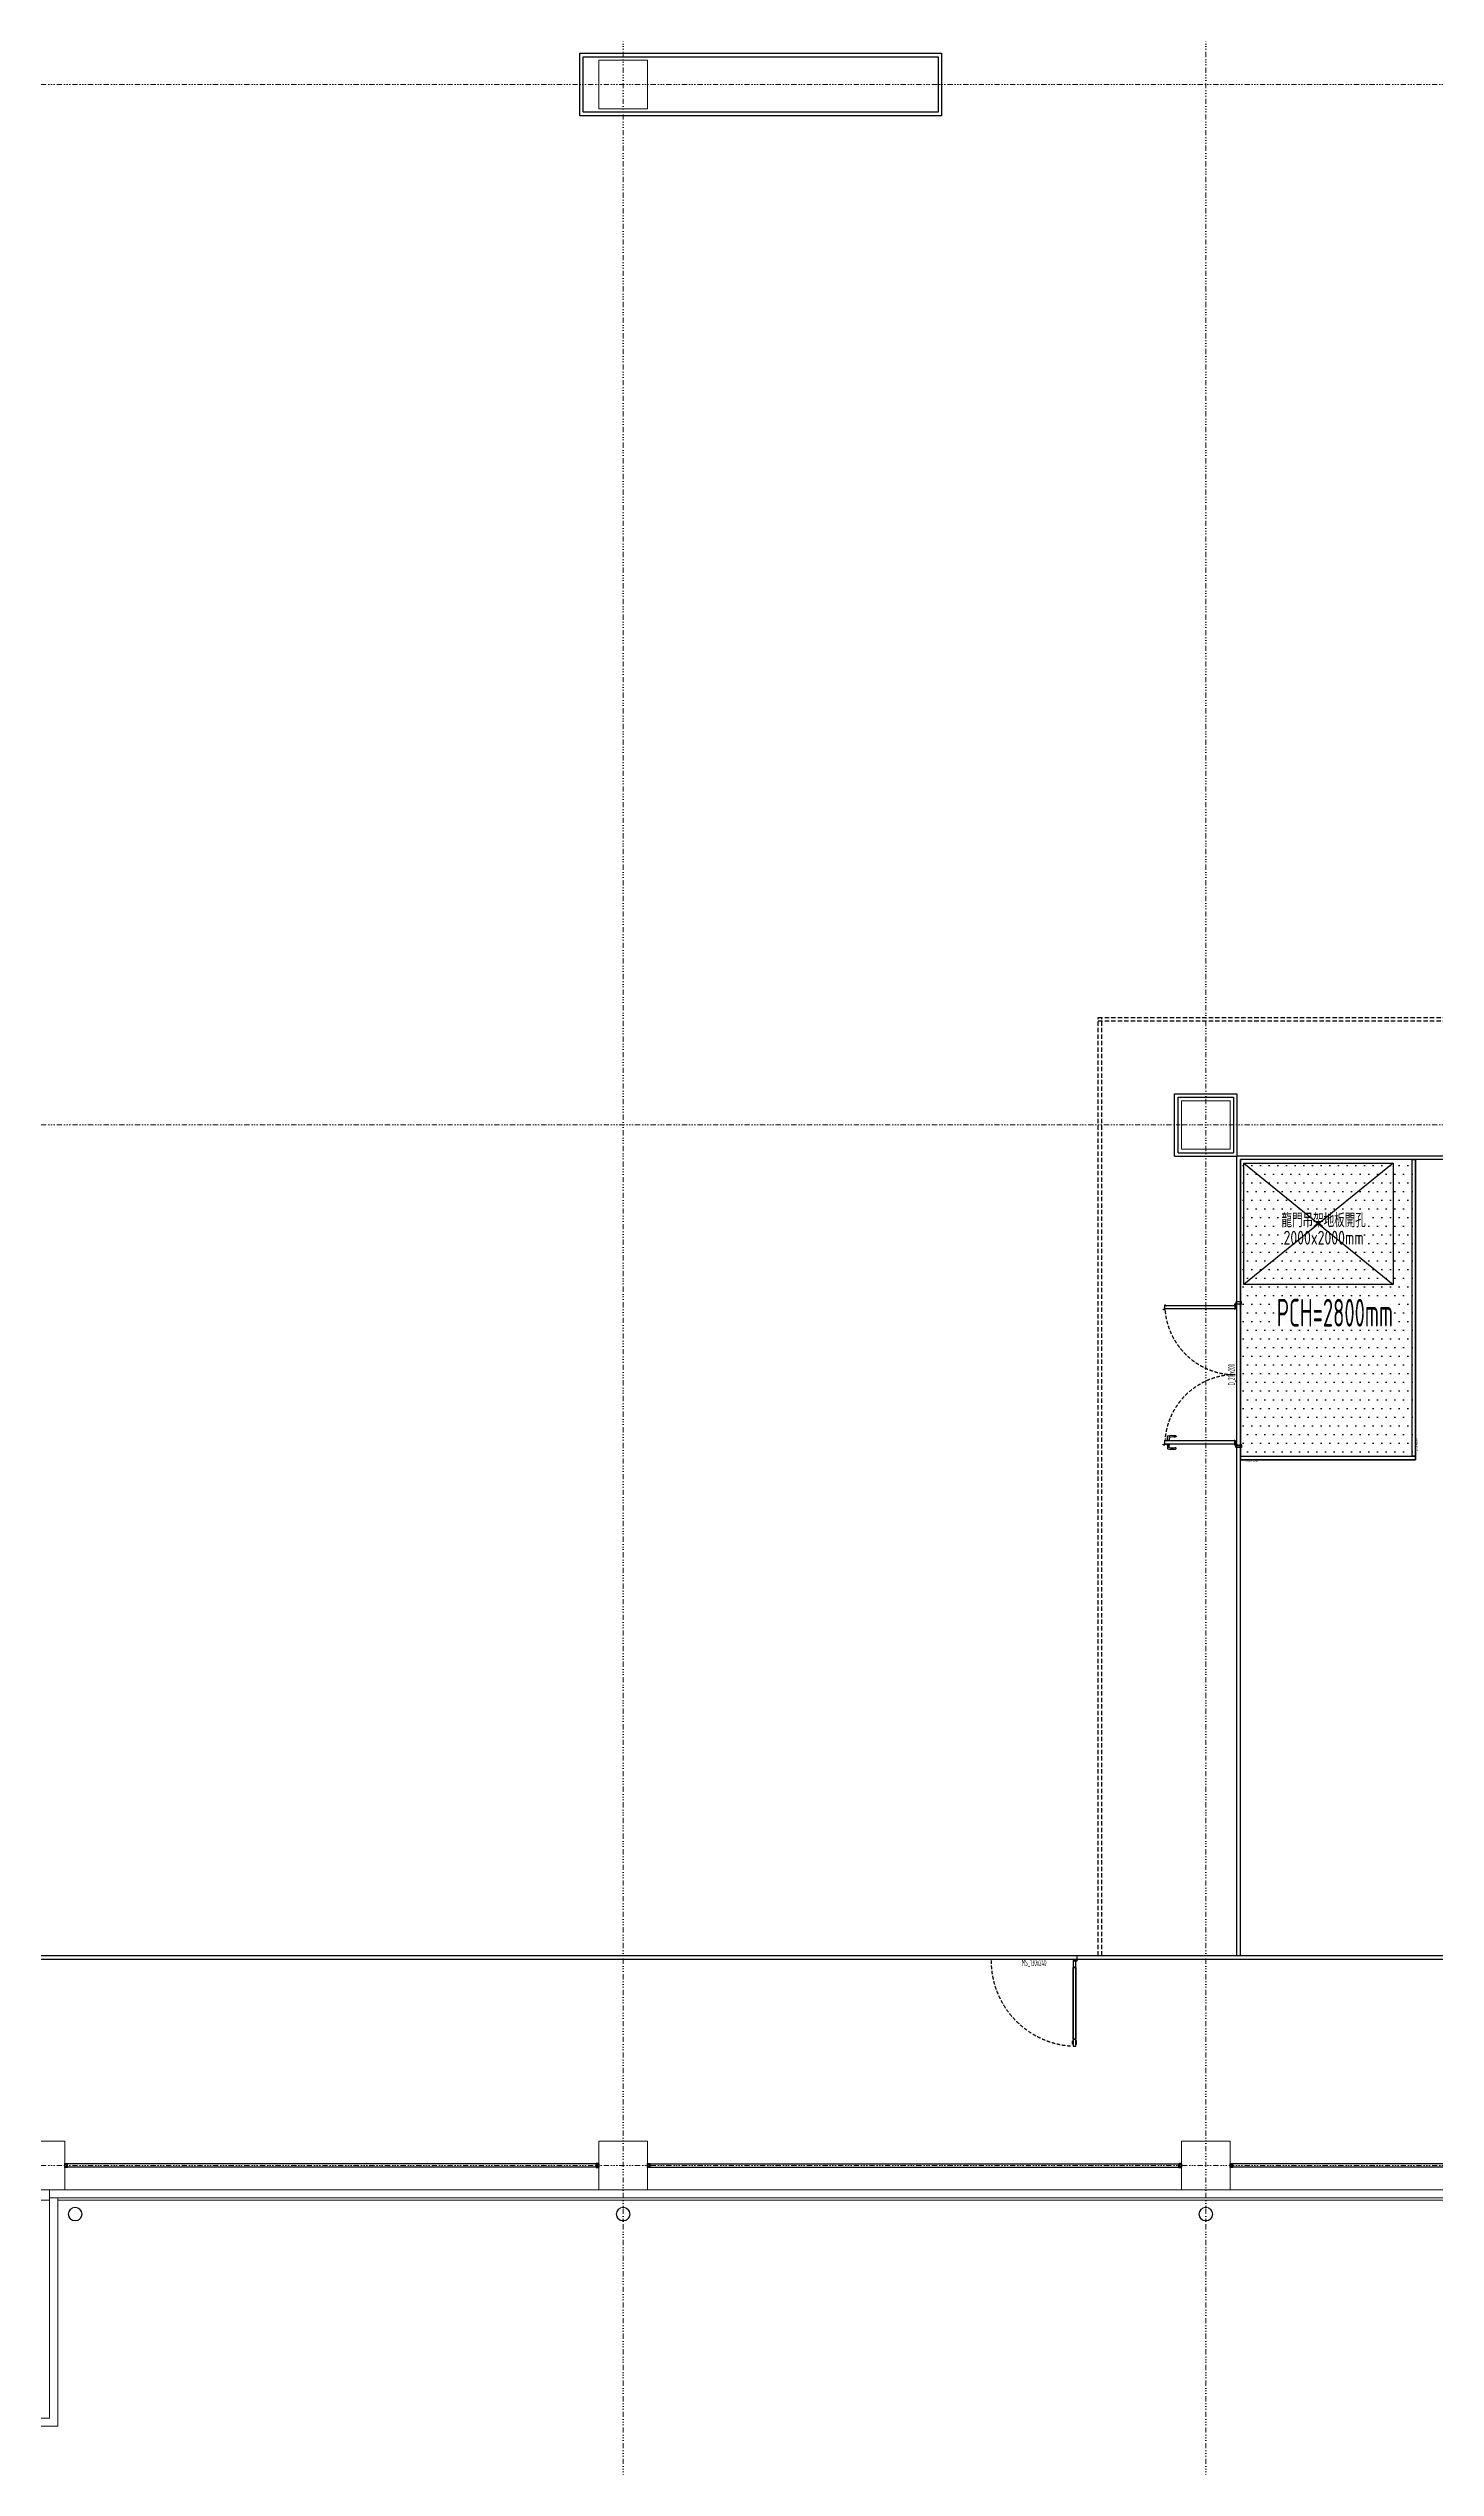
# Model space of a CAD drawing. Extents: x -32000 to 377127, y -29000 to 131250.
# Drawn here: x 184915 to 204913, y -4355 to 30520 of the extents above; entities that cross this region are included whole.
import ezdxf
from ezdxf.enums import TextEntityAlignment as Align

# ---------------------------------------------------------------- set-up
doc = ezdxf.new("R2010")
doc.units = 0
doc.header["$LTSCALE"] = 250
for name, pattern in [('H12PL3$0$JJP_三點線', [0.9, 0.3, -0.15, 0, -0.15, 0, -0.15, 0, -0.15]), ('XFDP30$0$HIDDEN', [0.3, 0.2, -0.1]), ('XFDP30$0$HIDDEN2', [0.1875, 0.125, -0.0625])]:
    doc.linetypes.add(name, pattern=pattern)
for name, color, linetype in [('H12PL3$0$A-OBJE-MEP', 252, 'Continuous'), ('H12PL3$0$A-WALL-EX', 252, 'Continuous'), ('H12PL3$0$A-WALL-IN', 252, 'Continuous'), ('H12PL3$0$S-COL', 252, 'Continuous'), ('H12PL3$0$S-GRID', 252, 'Continuous'), ('XFDP30$0$A-Ceiling (50K)', 9, 'Continuous'), ('XFDP30$0$A-CR-TT2', 1, 'Continuous'), ('XFDP30$0$A-Door (50K)', 2, 'Continuous'), ('XFDP30$0$A-Floor Opening', 9, 'Continuous'), ('XFDP30$0$A-Partition-Col (50K)', 1, 'Continuous'), ('XFDP30$0$A-W-P1S (50K)', 2, 'Continuous'), ('XFDP30$0$A-W-P1S (50K_Temporary)', 2, 'XFDP30$0$HIDDEN2'), ('XFDP30$0$A-W-P1S (8K)', 2, 'Continuous'), ('XFDP30$0$A-W-P2D (50K)', 2, 'Continuous'), ('XFDP30$0$A-W-P2D_H-2.8m (50K)', 2, 'Continuous'), ('XFDP30$0$A-W-R1 (Rockwool) (50K)', 2, 'Continuous')]:
    doc.layers.add(name, color=color, linetype=linetype)
doc.styles.add('XFDP30$0$AA-TXT', font='isocp.shx', dxfattribs={"width": 0.8, "bigfont": 'china.shx'})

# ---------------------------------------------------------------- blocks, each defined once
blk = doc.blocks.new('XFDP30$0$TP1-50-Partition_Col-side')
blk.add_lwpolyline([(-2.5, -4), (-2.5, -3.9), (-2.6, -3.9), (-2.5, -3), (-2.5, -0.3), (-2.4, -0.2), (-0.7, -0.2), (-0.5, -0.2), (-0.1, -0.2), (0, -0.2), (0, -0.2), (0.5, -0.2), (0.6, -0.2), (2.4, -0.2), (2.5, -0.3), (2.5, -3), (2.6, -3.9), (2.5, -3.9), (2.5, -4), (2.7, -4), (2.7, 0), (-2.7, 0), (-2.7, -4)], close=True)
for points in [[(-1.6, -2.1), (-2.3, -2.1, 0.414213), (-2.4, -2.2), (-2.4, -3.6), (-2.5, -3.6), (-2.5, -2.2, -0.414213), (-2.3, -2), (-1.6, -2), (-1.6, -2.1)], [(1.6, -2.1), (2.3, -2.1, -0.414213), (2.4, -2.2), (2.4, -3.6), (2.5, -3.6), (2.5, -2.2, 0.414213), (2.3, -2), (1.6, -2), (1.6, -2.1)]]:
    blk.add_lwpolyline(points, format="xyb")
blk.add_lwpolyline([(2.2, -3.6), (-2.2, -3.6, -0.414214), (-2.3, -3.5), (-2.3, -2.6, -0.414214), (-2.2, -2.5), (-1.3, -2.5, 0.414214), (-1.1, -2.3), (-1.1, -2.2, 0.414214), (-1.3, -2.1), (-1.9, -2.1), (-1.9, -2.1), (-1.3, -2.1, -0.414214), (-1.2, -2.2), (-1.2, -2.3, -0.414214), (-1.3, -2.4), (-2.2, -2.4, 0.414214), (-2.4, -2.6), (-2.4, -3.5, 0.414214), (-2.2, -3.6), (2.2, -3.6, 0.414214), (2.4, -3.5), (2.4, -2.6, 0.414214), (2.2, -2.4), (1.3, -2.4, -0.414214), (1.2, -2.3), (1.2, -2.2, -0.414214), (1.3, -2.1), (1.9, -2.1), (1.9, -2.1), (1.3, -2.1, 0.414214), (1.1, -2.2), (1.1, -2.3, 0.414214), (1.3, -2.5), (2.2, -2.5, -0.414214), (2.3, -2.6), (2.3, -3.5, -0.414214)], format="xyb", close=True)
blk = doc.blocks.new('*U183')
blk.add_lwpolyline([(0, 0), (0, 2.525), (0.05, 2.525), (0.05, 0)], close=True)
at = {"color": 15, "style": 'XFDP30$0$AA-TXT', "width": 0.8}
for tag, p in [('編號', (0.035, 0.07)), ('高度', (0.065, 0.07))]:
    blk.add_attdef(tag, text='', height=0.025, rotation=90, dxfattribs=at).set_placement(p, align=Align.MIDDLE_LEFT)
blk = doc.blocks.new('*U182')
blk.add_lwpolyline([(0, 0), (0, 4.275), (0.05, 4.275), (0.05, 0)], close=True)
at = {"color": 15, "style": 'XFDP30$0$AA-TXT', "width": 0.8}
for tag, p in [('編號', (0.035, 0.07)), ('高度', (0.065, 0.07))]:
    blk.add_attdef(tag, text='', height=0.025, rotation=90, dxfattribs=at).set_placement(p, align=Align.MIDDLE_LEFT)
blk = doc.blocks.new('XFDP30$0$Door-D210')
for p, q in [((10, 104), (10.8, 104)), ((10, 99.1), (10, 104)), ((10.8, 99.1), (10, 99.1)), ((10.8, 104), (10.8, 99.1)), ((10.8, 102.7), (14.8, 102.7)), ((14.8, 100.5), (10.8, 100.5)), ((14.8, 102.7), (16.2, 102.6))]:
    blk.add_line(p, q)
for points in [[(4.1, 106.6), (4.1, 108.4), (4.1, 106.6), (10.7, 106.6), (10.7, 106.5), (10.3, 106.5), (10.3, 105.4, -0.414214), (10.2, 105.3), (10, 105.3), (10, 105.4), (10.1, 105.4), (10.1, 106.4), (10, 106.4), (10, 5.5), (10.1, 5.5), (10.1, 6.5), (10, 6.5), (10, 6.6), (10.2, 6.6, -0.414214), (10.3, 6.5), (10.3, 5.4, -0.414214), (10.2, 5.3), (4.8, 5.3, -0.414214), (4.7, 5.4), (4.7, 6.5, -0.414214), (4.8, 6.6), (5, 6.6), (5, 6.5), (4.9, 6.5), (4.9, 5.5), (5, 5.5), (5, 106.4), (4.9, 106.4), (4.9, 105.4), (5, 105.4), (5, 105.3), (4.8, 105.3, -0.414214), (4.7, 105.4), (4.7, 106.4), (3.9, 106.4, -0.414214), (3.9, 106.4), (3.9, 108.6, -0.414214), (3.9, 108.7), (4.7, 108.7), (4.7, 108.4), (4.1, 108.4)], [(199.1, 106.6), (199.1, 108.4), (199.1, 106.6), (205.7, 106.6), (205.7, 106.5), (205.3, 106.5), (205.3, 105.4, -0.414214), (205.2, 105.3), (205, 105.3), (205, 105.4), (205.1, 105.4), (205.1, 106.4), (205, 106.4), (205, 5.5), (205.1, 5.5), (205.1, 6.5), (205, 6.5), (205, 6.6), (205.2, 6.6, -0.414214), (205.3, 6.5), (205.3, 5.4, -0.414214), (205.2, 5.3), (199.8, 5.3, -0.414214), (199.7, 5.4), (199.7, 6.5, -0.414214), (199.8, 6.6), (200, 6.6), (200, 6.5), (199.9, 6.5), (199.9, 5.5), (200, 5.5), (200, 106.4), (199.9, 106.4), (199.9, 105.4), (200, 105.4), (200, 105.3), (199.8, 105.3, -0.414214), (199.7, 105.4), (199.7, 106.4), (198.9, 106.4, -0.414214), (198.9, 106.4), (198.9, 108.6, -0.414214), (198.9, 108.7), (199.7, 108.7), (199.7, 108.4), (199.1, 108.4)], [(4.2, 102.7), (0.2, 102.7), (-1.2, 102.6, 0.327495), (-2, 101.9, 0.089847), (-2.2, 91.2, 1.144881), (-0.3, 91.6, -0.137079), (-0.3, 99.9, -0.349357), (0.2, 100.5), (4.2, 100.5)], [(4.7, -2.1, 0.306748), (4.5, -1.7), (4.1, -1.7, 0.306748), (3.9, -2.1), (4, -2.1, -0.414214), (4.1, -2.2), (4.1, -2.2), (4, -2.2), (4, -2.9), (4.6, -2.9), (4.6, -2.2), (4.5, -2.2), (4.5, -2.2, -0.414214), (4.6, -2.1), (4.7, -2.1), (4.8, -2.1, -0.414214), (5, -2.3), (5, -2.9, -0.320245), (4.7, -3.4), (3, -4), (0.6, -4, -0.414214), (0, -3.4), (0, 3.4, -0.414214), (0.6, 4), (3, 4), (3, 0), (3, -1.4, 0.414214), (3.7, -2.1), (3.9, -2.1)], [(205.3, -2.1, -0.306748), (205.5, -1.7), (205.9, -1.7, -0.306748), (206.1, -2.1), (206, -2.1, 0.414214), (205.9, -2.2), (205.9, -2.2), (206, -2.2), (206, -2.9), (205.4, -2.9), (205.4, -2.2), (205.5, -2.2), (205.5, -2.2, 0.414214), (205.4, -2.1), (205.3, -2.1), (205.2, -2.1, 0.414214), (205, -2.3), (205, -2.9, 0.320245), (205.3, -3.4), (207, -4), (209.4, -4, 0.414214), (210, -3.4), (210, 3.4, 0.414214), (209.4, 4), (207, 4), (207, 0), (207, -1.4, -0.414214), (206.3, -2.1), (206.1, -2.1)]]:
    blk.add_lwpolyline(points, format="xyb")
blk.add_lwpolyline([(5, 99.1), (5, 104), (4.2, 104), (4.2, 99.1)], close=True)
at = {"ltscale": 500}
for points in [[(3.3, 0.1), (3.3, 4.6), (3, 4.6), (3, 0.1)], [(8.5, 5.3), (4, 5.3), (4, 5.5), (8.5, 5.5)], [(201.5, 5.3), (206, 5.3), (206, 5.5), (201.5, 5.5)], [(206.7, 0.1), (206.7, 4.6), (207, 4.6), (207, 0.1)]]:
    blk.add_lwpolyline(points, close=True, dxfattribs=at)
at = {"linetype": 'XFDP30$0$HIDDEN', "ltscale": 0.1}
for centre, start, end in [((3.5, 5.1), 0, 85.2787), ((206.5, 5.1), 95.1453, 180)]:
    blk.add_arc(centre, 101.5, start, end, dxfattribs=at)
at = {"extrusion": (0, 0, -1)}
for centre, major_axis, start_param, end_param in [((14.7, 99.9), (-0.417, 0.417), 0.901482, 2.245889), ((16.2, 91.3), (0.707, 0.707), 0.872811, 4.284184), ((0.4, 95.8), (10.9, 10.9), 0.51383, 1.058752), ((16.1, 101.7), (-0.624, 0.624), 0.866962, 2.13291), ((-12.5, 95.9), (21.3, 21.3), 0.585307, 0.943734)]:
    blk.add_ellipse(centre, major_axis=major_axis, ratio=1, start_param=start_param, end_param=end_param, dxfattribs=at)
at = {"ltscale": 500, "extrusion": (0, 0, -1)}
blk.add_ellipse((3.5, 5.1), major_axis=(0.495, 0.495), ratio=1, start_param=3.926991, end_param=10.210176, dxfattribs=at)
at = {"ltscale": 500}
blk.add_ellipse((206.5, 5.1), major_axis=(-0.495, 0.495), ratio=1, start_param=3.926991, end_param=10.210176, dxfattribs=at)
at = {"color": 9, "style": 'XFDP30$0$AA-TXT', "width": 0.45}
blk.add_attdef('210X000', text='', height=10, dxfattribs=at).set_placement((105, 10.1), align=Align.MIDDLE)
blk = doc.blocks.new('XFDP30$0$GAD2205')
blk.add_lwpolyline([(0, 1), (0, 1), (-18, 1, -0.414214), (-18, 2), (-18, 3, -0.414214), (-18, 3), (-14, 3, 0.414214), (-13, 4), (-13, 4, 0.414214), (-14, 4), (-18, 4, -0.414214), (-18, 5), (-18, 12, -0.414214), (-18, 12), (-18, 12, 0.414214), (-18, 12), (-18, 14, 0.72636), (-19, 14), (-19, 13, 0.158507), (-19, 13), (-19, 0, 0.414214), (-19, 0), (19, 0, 0.414214), (19, 0), (19, 13, 0.158507), (19, 13), (19, 14, 0.72636), (18, 14), (18, 12, 0.414214), (18, 12, -0.414214), (18, 12), (18, 5, -0.414214), (18, 4), (14, 4, 0.414214), (13, 4), (13, 4, 0.414214), (14, 3), (18, 3, -0.414214), (18, 3), (18, 2, -0.414214), (18, 1), (0, 1)], format="xyb", close=True)
blk = doc.blocks.new('XFDP30$0$Door-S130a')
for p, q in [((8.8, 120.4), (8.8, 125.3)), ((8.8, 125.3), (9.6, 125.3)), ((9.6, 120.4), (8.8, 120.4)), ((9.6, 125.3), (9.6, 120.4))]:
    blk.add_line(p, q)
blk.add_lwpolyline([(4.8, 120.4), (4.8, 125.3), (4, 125.3), (4, 120.4)], close=True)
at = {"ltscale": 5}
for points in [[(8.8, 117.8), (8.8, 127.9), (4.8, 127.9), (4.8, 117.8)], [(5, 117.5), (5, 14.8), (5, 14.8), (5, 117.5)], [(8.6, 14.8), (8.5, 14.8), (8.5, 117.5), (8.6, 117.5)], [(8.8, 4.3), (8.8, 14.4), (4.8, 14.4), (4.8, 4.3)]]:
    blk.add_lwpolyline(points, close=True, dxfattribs=at)
blk.add_lwpolyline([(4.8, 117.9), (4.8, 116.7, 0.158507), (4.9, 116.7), (4.9, 116.5, 0.72636), (5, 116.6), (5, 116.7, 0.414214), (5, 116.7, -0.414214), (4.9, 116.8), (4.9, 117.5, -0.414214), (5, 117.5), (5.4, 117.5, 0.414214), (5.4, 117.5), (5.4, 117.6, 0.414214), (5.4, 117.6), (5, 117.6, -0.414214), (4.9, 117.6), (4.9, 117.8, -0.414214), (5, 117.8), (6.8, 117.8), (6.8, 117.8), (6.8, 117.8), (8.6, 117.8, -0.414214), (8.6, 117.8), (8.6, 117.6, -0.414214), (8.6, 117.6), (8.2, 117.6, 0.414214), (8.1, 117.6), (8.1, 117.5, 0.414214), (8.2, 117.5), (8.6, 117.5, -0.414214), (8.6, 117.5), (8.6, 116.8, -0.414214), (8.6, 116.7), (8.6, 116.7, 0.414214), (8.6, 116.7), (8.6, 116.6, 0.72636), (8.6, 116.5), (8.7, 116.7, 0.158507), (8.7, 116.7), (8.7, 117.9, 0.414214), (8.7, 117.9), (4.9, 117.9, 0.414214)], format="xyb", close=True, dxfattribs=at)
at = {"ltscale": 500}
for points in [[(3.2, -0.6), (3.2, 3.9), (3, 3.9), (3, -0.6)], [(8.5, 4.8), (4, 4.8), (4, 4.6), (8.5, 4.6)]]:
    blk.add_lwpolyline(points, close=True, dxfattribs=at)
at = {"linetype": 'XFDP30$0$HIDDEN', "ltscale": 0.1}
blk.add_arc((3.4, 4.4), 123.6, 0, 86.7594, dxfattribs=at)
at = {"ltscale": 500, "extrusion": (0, 0, -1)}
blk.add_ellipse((3.4, 4.4), major_axis=(-0.495, 0.495), ratio=1, start_param=5.497787, end_param=11.780972, dxfattribs=at)
at = {"ltscale": 5, "xscale": 0.1000000000058208, "yscale": 0.1000000000058208, "zscale": 0.1000000000058208}
blk.add_blockref('XFDP30$0$GAD2205', (6.8, 14.3), dxfattribs=at)
at = {"color": 9, "style": 'XFDP30$0$AA-TXT', "width": 0.45}
blk.add_attdef('130X240', text='', height=10, dxfattribs=at).set_placement((65, 10), align=Align.MIDDLE_CENTER)
blk = doc.blocks.new('XFDP30')
at = {"layer": 'XFDP30$0$A-Ceiling (50K)'}
h = blk.add_hatch(dxfattribs=at)
h.set_pattern_fill('DOTS', color=256, scale=2000)
h.set_pattern_definition([(0, (98140, -94584.96), (62.5, 125), [0, -125])])
h.paths.add_polyline_path([(204625, 10175), (204625, 14500), (202100, 14500), (202100, 10175)])
blk.add_lwpolyline([(204625, 10175), (204625, 14500), (202100, 14500), (202100, 10175)], close=True, dxfattribs=at)
at = {"layer": 'XFDP30$0$A-Floor Opening'}
for p, q in [((204300, 14450), (202150, 12700, 0)), ((202150, 14450, 0), (204300, 12700))]:
    blk.add_line(p, q, dxfattribs=at)
at = {"layer": 'XFDP30$0$A-Floor Opening', "elevation": 0}
blk.add_lwpolyline([(202150, 14450), (204300, 14450), (204300, 12700), (202150, 12700)], close=True, dxfattribs=at)
at = {"layer": 'XFDP30$0$A-W-P1S (50K)'}
for p, q in [((179375, 3025, 0), (216600, 3025, 0)), ((179425, 2975, 0), (216600, 2975, 0))]:
    blk.add_line(p, q, dxfattribs=at)
for points in [[(192575, 30450), (197790, 30450), (197790, 29550), (192575, 29550)], [(192625, 30400), (197740, 30400), (197740, 29600), (192625, 29600)]]:
    blk.add_lwpolyline(points, close=True, dxfattribs=at)
at = {"layer": 'XFDP30$0$A-W-P1S (50K_Temporary)', "ltscale": 2}
for p, q in [((200050, 16550, 0), (219950, 16550)), ((200050, 3025, 0), (200050, 16550, 0)), ((200050, 16500, 0), (219950, 16500, 0)), ((200100, 3025, 0), (200100, 16550, 0))]:
    blk.add_line(p, q, dxfattribs=at)
at = {"layer": 'XFDP30$0$A-W-P1S (8K)'}
for p, q in [((201150, 15450), (202050, 15450)), ((201150, 14550), (201150, 15450)), ((201200, 15400), (202000, 15400)), ((201200, 14600), (201200, 15400)), ((202000, 15400), (202000, 14600)), ((202050, 15450), (202050, 14550)), ((201150, 14550), (202050, 14550)), ((201200, 14600), (202000, 14600))]:
    blk.add_line(p, q, dxfattribs=at)
at = {"layer": 'XFDP30$0$A-W-P2D (50K)'}
for p, q in [((202050, 3025, 0), (202050, 14550, 0)), ((217950, 14550), (202050, 14550, 0)), ((202100, 3025, 0), (202100, 14500, 0)), ((205775, 14500, 0), (202100, 14500, 0))]:
    blk.add_line(p, q, dxfattribs=at)
at = {"layer": 'XFDP30$0$A-W-R1 (Rockwool) (50K)'}
for p, q in [((192850, 25, 0), (185150, 25, 0)), ((193550, 25, 0), (201250, 25, 0)), ((209650, 25, 0), (201950, 25, 0)), ((192850, -25, 0), (185150, -25, 0)), ((193550, -25, 0), (201250, -25, 0)), ((209650, -25, 0), (201950, -25, 0))]:
    blk.add_line(p, q, dxfattribs=at)
at = {"layer": 'XFDP30$0$A-Door (50K)', "xscale": 10, "yscale": 10, "zscale": 10, "rotation": 90}
blk.add_blockref('XFDP30$0$Door-D210', (202075, 10350, 0), dxfattribs=at).add_auto_attribs({'210X000': 'D_210x200'})
at = {"layer": 'XFDP30$0$A-Door (50K)'}
ref = blk.add_blockref('XFDP30$0$Door-S130a', (199775, 3000, 0), dxfattribs=dict(at, xscale=10, yscale=10, zscale=10, rotation=180))
ref.add_attrib('130X240', 'MS_130x240', dxfattribs={"layer": '0', "color": 9, "height": 100, "style": 'XFDP30$0$AA-TXT', "width": 0.45}).set_placement((199125, 2925, 0), align=Align.MIDDLE_CENTER)
at = {"layer": 'XFDP30$0$A-Partition-Col (50K)', "yscale": 10, "zscale": 10}
for p, xscale, rotation in [((185150, 0, 0), -10, 90), ((192850, 0), 10, 270), ((193550, 0), -10, 90), ((201250, 0, 0), 10, 270), ((201950, 0, 0), -10, 90)]:
    blk.add_blockref('XFDP30$0$TP1-50-Partition_Col-side', p, dxfattribs=dict(at, xscale=xscale, rotation=rotation))
at = {"layer": 'XFDP30$0$A-W-P2D_H-2.8m (50K)'}
ref = blk.add_blockref('*U182', (204575, 10225, 0), dxfattribs=dict(at, xscale=1000, yscale=1000, zscale=1000))
ref.add_attrib('高度', 'WALL H=2.8m', dxfattribs={"layer": '0', "color": 15, "height": 25, "rotation": 90, "style": 'XFDP30$0$AA-TXT', "width": 0.8}).set_placement((204640, 10295, 0), align=Align.MIDDLE_LEFT)
ref = blk.add_blockref('*U183', (202100, 10225), dxfattribs=dict(at, xscale=1000, yscale=1000, zscale=1000, rotation=270))
ref.add_attrib('高度', 'WALL H=2.8m', dxfattribs={"layer": '0', "color": 15, "height": 25, "style": 'XFDP30$0$AA-TXT', "width": 0.8}).set_placement((202170, 10160), align=Align.MIDDLE_LEFT)
at = {"layer": 'XFDP30$0$A-CR-TT2', "style": 'XFDP30$0$AA-TXT', "width": 0.6}
blk.add_text('PCH=2800mm', height=400, dxfattribs=at).set_placement((203461, 12294), align=Align.MIDDLE)
at = {"layer": 'XFDP30$0$A-Floor Opening', "style": 'XFDP30$0$AA-TXT', "width": 0.8}
for s, p in [('龍門吊架地板開孔', (203299, 13625, 0)), ('2000x2000mm', (203299, 13375, 0))]:
    blk.add_text(s, height=200, dxfattribs=at).set_placement(p, align=Align.MIDDLE_CENTER)
blk = doc.blocks.new('H12PL3')
at = {"layer": 'H12PL3$0$A-OBJE-MEP', "lineweight": 0, "flags": 128}
for points in [[(185395, -700, 1), (185205, -700, 1)], [(193295, -700, 1), (193105, -700, 1)], [(201695, -700, 1), (201505, -700, 1)]]:
    blk.add_lwpolyline(points, format="xyb", close=True, dxfattribs=at)
at = {"layer": 'H12PL3$0$A-OBJE-MEP', "lineweight": 0}
for centre in [(185300, -700), (193200, -700), (201600, -700)]:
    blk.add_circle(centre, 100, dxfattribs=at)
at = {"layer": 'H12PL3$0$A-WALL-EX', "lineweight": 0}
for p, q in [((185050, -350), (184930, -350)), ((184930, -350), (184930, -465)), ((185050, -350), (184930, -350)), ((184930, -465), (185050, -465)), ((184930, -465), (185050, -465)), ((243100, -465), (185050, -465))]:
    blk.add_line(p, q, dxfattribs=at)
at = {"layer": 'H12PL3$0$A-WALL-EX', "lineweight": 0, "flags": 128}
for points in [[(184930, -350), (184930, -3640)], [(185050, -350), (184930, -350)], [(243100, -350), (185050, -350)], [(185050, -500), (185050, -465)], [(185050, -3640), (185050, -465)], [(185050, -500), (243100, -500)], [(185050, -500), (243100, -500)], [(185050, -500), (243100, -500)], [(185050, -500), (243100, -500)], [(185050, -500), (243100, -500)], [(185050, -500), (243100, -500)], [(176150, -3760), (185050, -3760)], [(184930, -3640), (176270, -3640)], [(185050, -3760), (185050, -3640)]]:
    blk.add_lwpolyline(points, dxfattribs=at)
at = {"layer": 'H12PL3$0$A-WALL-IN', "lineweight": 0, "flags": 128}
for points in [[(184662.5, -500), (184930, -500)], [(184662.5, -500), (184930, -500)], [(184930, -500), (184930, -350)], [(184930, -500), (184930, -350)]]:
    blk.add_lwpolyline(points, dxfattribs=at)
at = {"layer": 'H12PL3$0$S-COL', "lineweight": 0, "flags": 128}
for points in [[(192850, 29650), (193550, 29650), (193550, 30350), (192850, 30350)], [(201250, 14650), (201950, 14650), (201950, 15350), (201250, 15350)]]:
    blk.add_lwpolyline(points, close=True, dxfattribs=at)
for points in [[(185150, -350), (185150, 350), (184450, 350), (184450, -350), (184930, -350)], [(193550, -350), (193550, 350), (192850, 350), (192850, -350)], [(201950, -350), (201950, 350), (201250, 350), (201250, -350)]]:
    blk.add_lwpolyline(points, dxfattribs=at)
at = {"layer": 'H12PL3$0$S-GRID', "linetype": 'H12PL3$0$JJP_三點線', "lineweight": 0}
for p, q in [((193200, 128250), (193200, -28000)), ((201600, 128250), (201600, -28000)), ((-29000, 30000), (289600, 30000)), ((-29000, 15000), (289600, 15000)), ((-29000, 0), (289600, 0))]:
    blk.add_line(p, q, dxfattribs=at)
blk.add_blockref('XFDP30', (0, 0))

msp = doc.modelspace()

# ---------------------------------------------------------------- block references
msp.add_blockref('H12PL3', (0, 0))

doc.saveas('drawing.dxf')
